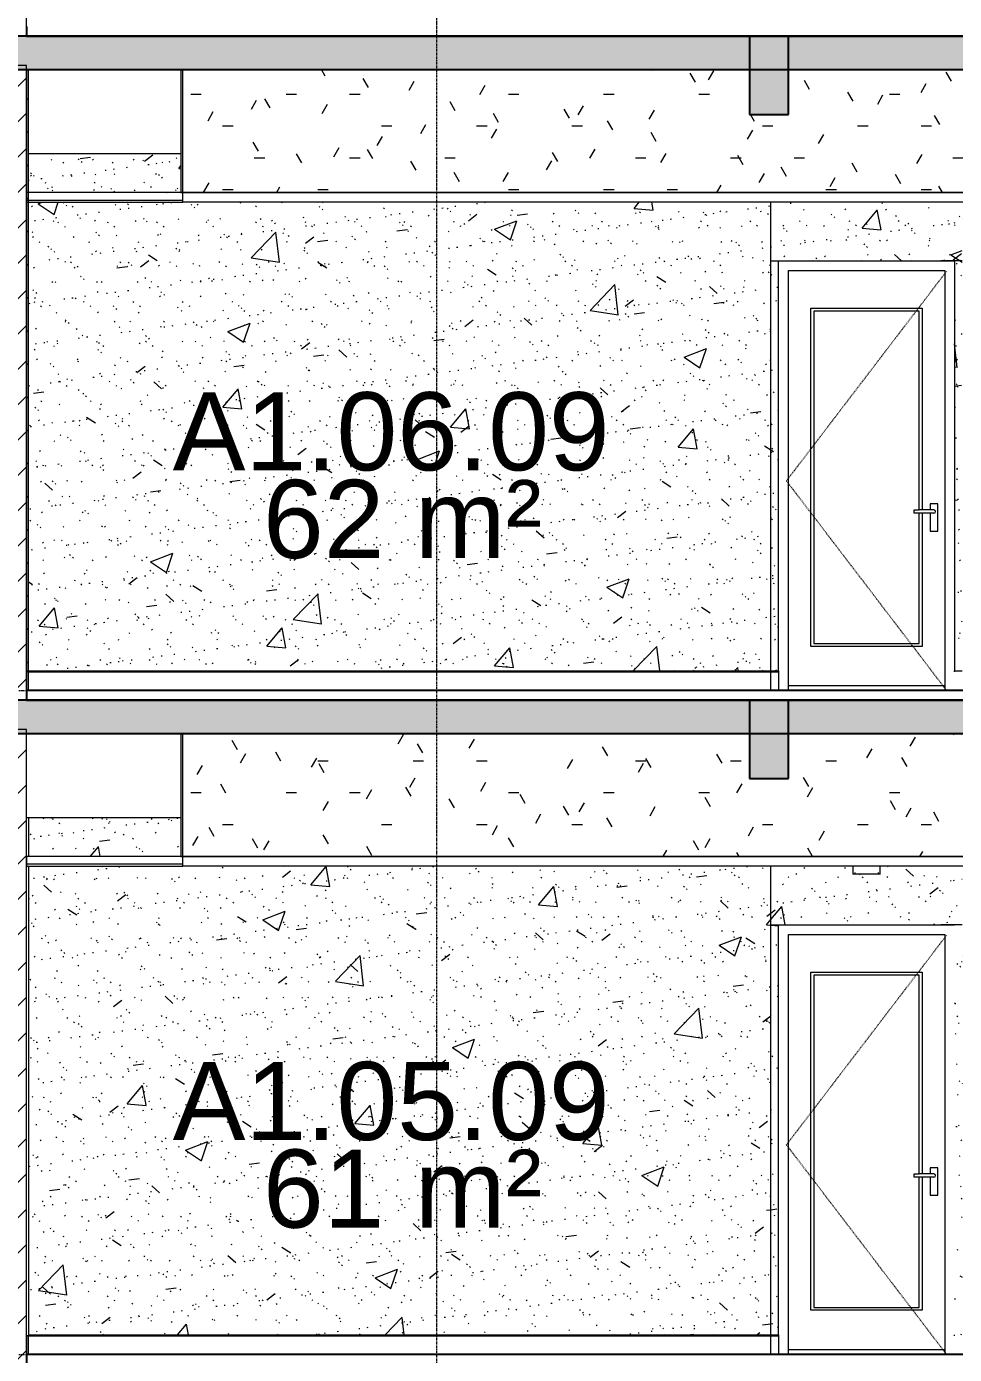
# Model space of a CAD drawing. Header units: millimetres. Extents: x 25061 to 259291, y -8723 to 35400.
# Drawn here: x 46753 to 51503, y 15800 to 22600 of the extents above; entities that cross this region are included whole.
import ezdxf

# ---------------------------------------------------------------- set-up
doc = ezdxf.new("R2010")
doc.units = ezdxf.units.MM
for name, pattern in [('Centre', [31.75, 6.35, -4.7625, 15.875, -4.7625]), ('Dash', [6.35, 3.175, -3.175]), ('Grid Line', [22.225, 12.7, -3.175, 3.175, -3.175])]:
    doc.linetypes.add(name, pattern=pattern)
for name, color, linetype, lineweight in [('0-1', 7, 'Continuous', 5), ('A-AREA-IDEN', 2, 'Continuous', 9), ('A-CLNG', 13, 'Continuous', 9), ('A-CLNG-1', 250, 'Continuous', 18), ('A-CLNG-2', 7, 'Continuous', 9), ('A-CLNG-PATT-1', 7, 'Continuous', 9), ('A-CLNG-PATT-2', 9, 'Continuous', 9), ('A-DETL-GENF-HDLN-1', 7, 'Dash', 9), ('A-DOOR', 31, 'Continuous', 9), ('A-DOOR-1', 7, 'Continuous', 9), ('A-FLOR-1', 10, 'Continuous', 25), ('A-FLOR-HRAL-1', 253, 'Continuous', 9), ('A-FLOR-LEVL-2', 51, 'Centre', 9), ('A-FLOR-PATT-1', 7, 'Continuous', 9), ('A-WALL-1', 113, 'Continuous', 18), ('A-WALL-PATT-1', 7, 'Continuous', 9), ('A-WALL-PATT-2', 9, 'Continuous', 9), ('A-WALL-PATT-4', 111, 'Continuous', 9), ('E-LITE-EQPM', 33, 'Continuous', 9), ('E-LITE-EQPM-1', 7, 'Continuous', 9), ('I-WALL-1', 250, 'Continuous', 18), ('I-WALL-2', 7, 'Continuous', 9), ('S-BEAM-1', 12, 'Continuous', 5), ('S-BEAM-2', 10, 'Continuous', 25), ('S-BEAM-3', 7, 'Continuous', 9), ('S-GRID-1', 1, 'Grid Line', 9)]:
    doc.layers.add(name, color=color, linetype=linetype, lineweight=lineweight)
doc.styles.add('Arial', font='arial.ttf', dxfattribs={"height": 400})
pattern_1 = [(50, (81080.3, 14125), (1165.978, -102.01), [121.92, -1341.12]), (355, (81080.3, 14125), (-225.554, 1222.763), [97.536, -1072.896]), (100.451, (81177.5, 14116.5), (940.433, 1120.746), [103.616, -1139.776]), (46.184, (81080.3, 14450.1), (1734.906, -269.074), [182.88, -2011.68]), (96.636, (81224.9, 14427.7), (1519.38, 1583.54), [155.42, -1709.665]), (351.184, (81080.3, 14450.1), (1519.39, 1583.52), [146.3, -1609.34]), (21, (81242.9, 14368.8), (970.332, -654.498), [121.92, -1341.12]), (326, (81242.9, 14368.8), (395.533, 1178.804), [97.536, -1072.896]), (71.451, (81323.7, 14314.3), (1365.87, 524.296), [103.616, -1139.776]), (37.5, (81080.3, 14125), (19.767, 541.1527), [53.645, -1006.246, 53.645, -1035.507, -1076.96]), (37.5, (81080.3, 14125), (19.767, 541.1527), [-2149.043, 53.645, -1023.315]), (7.5, (81080.3, 14125), (427.646, 641.156), [53.645, -567.334, 53.645, -981.862, -410.464]), (7.5, (81080.3, 14125), (427.646, 641.156), [-1656.486, 53.645, -356.82]), (327.5, (80717.8, 14125), (867.782, -36.665), [53.645, -352.755, 53.645, -1214.323, -1682.496]), (327.5, (80717.8, 14125), (867.782, -36.665), [-1674.368, 53.645, -1628.85]), (317.5, (80555.2, 14125), (948.028, 162.73), [53.645, -474.675, 53.645, -788.416, -1194.816]), (317.5, (80555.2, 14125), (948.028, 162.73), [-1370.38, 53.645, -1141.17])]
pattern_2 = [(37.5, (81080.3, 14125), (-5.1206, 156.61216), [5.364, -118.181, 5.364, -132.812, -132.08]), (37.5, (81080.3, 14125), (-5.1206, 156.61216), [-261.722, 5.364, -126.716]), (7.5, (81080.3, 14125), (143.847, 229.3842), [5.364, -61.285, 5.364, -105.989, -42.672]), (7.5, (81080.3, 14125), (143.847, 229.3842), [-178.003, 5.364, -37.308]), (327.5, (80980.33, 14125), (253.1176, 0.4601), [5.364, -35.276, 5.364, -140.94, -191.008]), (327.5, (80980.33, 14125), (253.1176, 0.4601), [-186.944, 5.364, -185.644]), (317.5, (80980.33, 14125), (244.3381, 71.3376), [5.364, -14.956, 5.364, -90.546, -109.728]), (317.5, (80980.33, 14125), (244.3381, 71.3376), [-116.23, 5.364, -104.364])]
pattern_3 = [(0, (81080.3, 14125), (1300.48, 325.12), [53.645, -921.715, 53.645, -6123.635]), (0, (81080.3, 14125), (1300.48, 325.12), [-1029.005, -921.715, 53.645, -1897.075, -3251.2]), (0, (81080.3, 14125), (1300.48, 325.12), [-3901.44, 53.645, -921.715, 53.645, -2222.195]), (0, (81080.3, 14125), (1300.48, 325.12), [-4930.445, -596.595, 53.645, -1571.955]), (120, (81567.98, 14287.56), (-931.8022, 963.6887), [53.645, -921.715, -6177.28]), (120, (81567.98, 14287.56), (-931.8022, 963.6887), [-975.36, 53.645, -921.715, -5201.92]), (120, (81567.98, 14287.56), (-931.8022, 963.6887), [-1950.72, 53.645, -1897.075, -3251.2]), (120, (81567.98, 14287.56), (-931.8022, 963.6887), [-3901.44, 53.645, -921.715, -2275.84]), (120, (81567.98, 14287.56), (-931.8022, 963.6887), [-4876.8, 53.645, -596.595, -1625.6]), (120, (81567.98, 14287.56), (-931.8022, 963.6887), [-5527.04, 53.645, -1571.955]), (240, (81730.54, 14937.8), (-368.6778, -1288.8087), [53.645, -921.715, -6177.28]), (240, (81730.54, 14937.8), (-368.6778, -1288.8087), [-975.36, 53.645, -921.715, -5201.92]), (240, (81730.54, 14937.8), (-368.6778, -1288.8087), [-1950.72, 53.645, -1897.075, -3251.2]), (240, (81730.54, 14937.8), (-368.6778, -1288.8087), [-3901.44, 53.645, -921.715, -2275.84]), (240, (81730.54, 14937.8), (-368.6778, -1288.8087), [-4876.8, 53.645, -596.595, -1625.6]), (240, (81730.54, 14937.8), (-368.6778, -1288.8087), [-5527.04, 53.645, -1571.955])]
pattern_4 = [(0, (81080.3, 14125), (650.24, 162.56), [53.645, -434.035, 53.645, -434.035, -2600.96]), (0, (81080.3, 14125), (650.24, 162.56), [-975.36, 53.645, -921.715, 53.645, -434.035, -1137.92]), (0, (81080.3, 14125), (650.24, 162.56), [-2438.4, 53.645, -271.475, 53.645, -759.155]), (120, (81324.14, 14206.28), (-465.9011, 481.84436), [53.645, -434.035, 53.645, -3034.995]), (120, (81324.14, 14206.28), (-465.9011, 481.84436), [-541.325, -434.035, 53.645, -921.715, -1625.6]), (120, (81324.14, 14206.28), (-465.9011, 481.84436), [-1950.72, 53.645, -434.035, 53.645, -1084.275]), (120, (81324.14, 14206.28), (-465.9011, 481.84436), [-2492.045, -271.475, 53.645, -759.155]), (240, (81405.42, 14531.4), (-184.3389, -644.40436), [53.645, -434.035, 53.645, -3034.995]), (240, (81405.42, 14531.4), (-184.3389, -644.40436), [-541.325, -434.035, 53.645, -921.715, -1625.6]), (240, (81405.42, 14531.4), (-184.3389, -644.40436), [-1950.72, 53.645, -434.035, 53.645, -1084.275]), (240, (81405.42, 14531.4), (-184.3389, -644.40436), [-2492.045, -271.475, 53.645, -759.155])]
pattern_5 = [(45, (81080.3, 14125), (-90.50967, 90.50967), [])]

# ---------------------------------------------------------------- blocks, each defined once
blk = doc.blocks.new('NCV_TKTC_KET CAU_rvt-1-TKCS_MẶT CẮT 1')
at = {"layer": 'A-FLOR-PATT-1'}
h = blk.add_hatch(color=256, dxfattribs=at)
h.paths.add_polyline_path([(127252.4, 22380), (127252.4, 22550), (118852.4, 22550), (118852.4, 22380), (126740, 22380)])
h.paths.add_polyline_path([(33652.6, 22380), (42052.6, 22380), (42052.6, 22550), (33652.6, 22550)])
h.paths.add_polyline_path([(114352.4, 22380), (114352.4, 22550), (105952.4, 22550), (105952.4, 22380), (113942, 22380)])
h.paths.add_polyline_path([(46552.6, 22380), (54952.6, 22380), (54952.6, 22550), (46552.6, 22550)])
h = blk.add_hatch(color=256, dxfattribs=at)
h.paths.add_polyline_path([(127252.4, 18980), (127252.4, 19150), (118852.4, 19150), (118852.4, 18980), (126740, 18980)])
h.paths.add_polyline_path([(33652.6, 18980), (42052.6, 18980), (42052.6, 19150), (33652.6, 19150)])
h.paths.add_polyline_path([(114352.4, 18980), (114352.4, 19150), (105952.4, 19150), (105952.4, 18980), (113942, 18980)])
h.paths.add_polyline_path([(46552.6, 18980), (54952.6, 18980), (54952.6, 19150), (46552.6, 19150)])
at = {"layer": 'S-BEAM-1'}
for points in [[(50652.6, 22150), (50652.6, 22550), (50452.6, 22550), (50452.6, 22150)], [(50652.6, 18750), (50652.6, 19150), (50452.6, 19150), (50452.6, 18750)]]:
    blk.add_hatch(color=256, dxfattribs=at).paths.add_polyline_path(points)
at = {"layer": 'A-FLOR-1'}
for p, q in [((54952.6, 22550), (46552.6, 22550)), ((46552.6, 22380), (54952.6, 22380)), ((54952.6, 19150), (46552.6, 19150)), ((46552.6, 18980), (54952.6, 18980))]:
    blk.add_line(p, q, dxfattribs=at)
at = {"layer": 'S-BEAM-2'}
for p, q in [((50652.6, 22550), (50452.6, 22550)), ((50452.6, 22550), (50452.6, 22150)), ((50652.6, 22150), (50652.6, 22550)), ((50452.6, 22150), (50652.6, 22150)), ((50652.6, 19150), (50452.6, 19150)), ((50452.6, 19150), (50452.6, 18750)), ((50652.6, 18750), (50652.6, 19150)), ((50452.6, 18750), (50652.6, 18750))]:
    blk.add_line(p, q, dxfattribs=at)
at = {"layer": 'S-BEAM-3'}
for p, q in [((46762.6, 21950), (47542.6, 21950)), ((46752.9, 18550), (47542.6, 18550))]:
    blk.add_line(p, q, dxfattribs=at)
blk = doc.blocks.new('NCV_TKTC_TANG 6 - 8_rvt-1-TKCS_MẶT CẮT 1')
at = {"layer": 'A-FLOR-1'}
for p, q in [((46752.6, 22600), (46752.6, 22550)), ((46752.6, 22550), (53552.6, 22550))]:
    blk.add_line(p, q, dxfattribs=at)
blk = doc.blocks.new('DOOR_CW_01 CANH MO-PANEL KINH - DIG_02-800x2200-CỬA NHÔM KÍNH-401063-TKCS_MẶT CẮT 1')
at = {"layer": 'A-DOOR-1'}
for p, q in [((122862.7, 7800), (122972.7, 7800)), ((122752.7, 5700), (122752.7, 5695)), ((122752.7, 5700), (122752.7, 5695)), ((122752.7, 5700), (122752.7, 5695)), ((122792.7, 5695), (122792.7, 5700)), ((122852.7, 5695), (122852.7, 5700)), ((122852.7, 5695), (122852.7, 5700)), ((122852.7, 5700), (122852.7, 5695))]:
    blk.add_line(p, q, dxfattribs=at)
blk = doc.blocks.new('DOOR_CW_01 CANH MO-PANEL KINH - DIW_01-900x2200-CỬA GỖ VÂN LAMINATE-553375-TKCS_MẶT CẮT 1')
at = {"layer": 'A-DOOR-1'}
for p, q in [((123842.7, 7800), (123732.7, 7800)), ((123852.7, 5695), (123852.7, 5700)), ((123852.7, 5695), (123852.7, 5700)), ((123852.7, 5695), (123852.7, 5700)), ((123912.7, 5695), (123912.7, 5700)), ((123952.7, 5700), (123952.7, 5695)), ((123952.7, 5700), (123952.7, 5695)), ((123952.7, 5695), (123952.7, 5700))]:
    blk.add_line(p, q, dxfattribs=at)
blk = doc.blocks.new('DOOR_CW_01 CANH MO-PANEL KINH - DIG_01-900x2200-CỬA NHÔM KÍNH-901226-TKCS_MẶT CẮT 1')
at = {"layer": 'A-DETL-GENF-HDLN-1'}
for p, q in [((122942.7, 6673.5), (123762.7, 7747)), ((123762.7, 5600), (122942.7, 6673.5))]:
    blk.add_line(p, q, dxfattribs=at)
at = {"layer": 'A-DOOR-1'}
for p, q in [((122952.7, 5600), (122952.7, 7750)), ((122952.7, 7750), (123752.7, 7750)), ((123752.7, 7750), (123752.7, 5600)), ((123067.7, 7558), (123637.7, 7558)), ((123067.7, 5826), (123067.7, 7558)), ((123637.7, 7558), (123637.7, 6524.5)), ((123622.7, 7543), (123082.7, 7543)), ((123082.7, 7543), (123082.7, 5841)), ((123622.7, 6524.5), (123622.7, 7543)), ((123677.9, 6556), (123677.9, 6524.5)), ((123717.5, 6556), (123677.9, 6556)), ((123717.5, 6416), (123717.5, 6556)), ((123596.9, 6524.5), (123622.7, 6524.5)), ((123596.9, 6507.5), (123596.9, 6524.5)), ((123622.7, 6507.5), (123596.9, 6507.5)), ((123697.7, 6524.5), (123622.7, 6524.5)), ((123622.7, 5841), (123622.7, 6507.5)), ((123697.7, 6507.5), (123622.7, 6507.5)), ((123637.7, 6507.5), (123637.7, 5826)), ((123677.9, 6507.5), (123677.9, 6416)), ((123677.9, 6416), (123717.5, 6416)), ((123637.7, 5826), (123067.7, 5826)), ((123082.7, 5841), (123622.7, 5841)), ((122902.7, 5700), (122902.7, 5695)), ((123802.7, 5695), (123802.7, 5700)), ((122952.7, 5626), (123752.7, 5626))]:
    blk.add_line(p, q, dxfattribs=at)
for start, end in [(0, 90), (270, 360)]:
    blk.add_arc((123697.7, 6516), 8.5, start, end, dxfattribs=at)
blk = doc.blocks.new('Railing - Railing-951700-TKCS_MẶT CẮT 1')
at = {"layer": 'A-FLOR-HRAL-1'}
for p, q in [((46762.564287, 22695), (46752.564287, 22695)), ((46752.564287, 22695), (46752.564287, 22600)), ((46762.564287, 22600), (46762.564287, 22695)), ((46762.564287, 22695), (50562.564287, 22695)), ((50562.564287, 22600), (50562.564287, 22695)), ((46752.564287, 22600), (46762.564287, 22600))]:
    blk.add_line(p, q, dxfattribs=at)
blk = doc.blocks.new('Railing - Railing-910734-TKCS_MẶT CẮT 1')
at = {"layer": 'A-FLOR-HRAL-1'}
for p, q in [((50562.564287, 5695), (50602.564287, 5695)), ((50602.564287, 5695), (50602.564287, 5600))]:
    blk.add_line(p, q, dxfattribs=at)
blk = doc.blocks.new('CL_01-VÁCH DỰNG THẠCH CAO CĂN HỘ LOẠI 1-5A3 - CL_01-VÁCH DỰNG THẠCH CAO CĂN HỘ LOẠI 1A-5-V104-TKCS_MẶT CẮT 1')
at = {"layer": 'A-CLNG-PATT-1'}
h = blk.add_hatch(dxfattribs=at)
h.set_pattern_fill('FP_7', color=256, style=0, pattern_type=2)
h.set_pattern_definition(pattern_3)
h.paths.add_polyline_path([(47552.6, 21750), (47552.6, 22380), (47542.6, 22380), (47542.6, 21750)])
h.paths.add_polyline_path([(53152.7, 21750), (53162.7, 21750), (53162.7, 22380), (53152.7, 22380), (53152.7, 21914.9)])
at = {"layer": 'A-CLNG-PATT-2'}
h = blk.add_hatch(dxfattribs=at)
h.set_pattern_fill('FP_1', color=256, style=0, pattern_type=2)
h.set_pattern_definition(pattern_4)
h.paths.add_polyline_path([(47552.6, 21750), (53152.7, 21750), (53151.9, 22380), (50652.6, 22380), (50652.6, 22150), (50452.6, 22150), (50452.6, 22380), (47552.6, 22380), (47552.6, 21914.9)])
at = {"layer": 'A-CLNG-1'}
for p, q in [((47552.6, 22380), (47542.6, 22380)), ((47542.6, 22380), (47542.6, 21750)), ((47552.6, 21750), (47552.6, 22380)), ((53162.7, 22380), (53152.7, 22380)), ((53152.7, 22380), (53152.7, 21750)), ((53162.7, 21750), (53162.7, 22380)), ((47542.6, 21750), (47552.6, 21750)), ((53152.7, 21750), (53162.7, 21750))]:
    blk.add_line(p, q, dxfattribs=at)
at = {"layer": 'A-CLNG-2'}
blk.add_line((53152.7, 21750), (47552.6, 21750), dxfattribs=at)
blk = doc.blocks.new('NCV_TKTC_TANG 6 - 8_rvt-3-TKCS_MẶT CẮT 1')
at = {"layer": 'A-WALL-PATT-1'}
h = blk.add_hatch(dxfattribs=at)
h.set_pattern_fill('FP_3', color=256, style=0, pattern_type=2)
h.set_pattern_definition([(45, (81080.3, 14125), (-84.8528, 84.8528), [])])
h.paths.add_polyline_path([(46762.6, 19300), (46762.6, 22380), (46752.6, 22380), (46752.9, 19300)])
at = {"layer": 'A-WALL-PATT-2'}
h = blk.add_hatch(dxfattribs=at)
h.set_pattern_fill('FP_4', color=256, style=0, pattern_type=2)
h.set_pattern_definition(pattern_1)
h.paths.add_polyline_path([(46762.6, 19300), (50562.6, 19300), (50562.6, 21700), (46762.6, 21700), (46762.6, 19482)])
h.paths.add_polyline_path([(47542.6, 21750), (47542.6, 21950), (46762.6, 21950), (46762.6, 21750)])
h = blk.add_hatch(dxfattribs=at)
h.set_pattern_fill('FP_5', color=256, style=0, pattern_type=2)
h.set_pattern_definition(pattern_2)
h.paths.add_polyline_path([(46762.6, 19300), (50562.6, 19300), (50562.6, 21700), (46762.6, 21700), (46762.6, 19482)])
h.paths.add_polyline_path([(47542.6, 21750), (47542.6, 21950), (46762.6, 21950), (46762.6, 21750)])
h = blk.add_hatch(dxfattribs=at)
h.set_pattern_fill('FP_4', color=256, style=0, pattern_type=2)
h.set_pattern_definition(pattern_1)
h.paths.add_polyline_path([(50602.6, 19300), (50602.6, 21400), (51502.6, 21400), (51502.6, 19300), (51542.6, 19300), (51542.6, 21700), (50562.6, 21700), (50562.6, 19300)])
h = blk.add_hatch(dxfattribs=at)
h.set_pattern_fill('FP_5', color=256, style=0, pattern_type=2)
h.set_pattern_definition(pattern_2)
h.paths.add_polyline_path([(50602.6, 19300), (50602.6, 21400), (51502.6, 21400), (51502.6, 19300), (51542.6, 19300), (51542.6, 21700), (50562.6, 21700), (50562.6, 19300)])
at = {"layer": 'A-CLNG-1'}
for p, q in [((47552.6, 21750), (46752.6, 21750)), ((46752.6, 21750), (46752.6, 21700)), ((46752.6, 21700), (47552.6, 21700)), ((47552.6, 21700), (47552.6, 21750))]:
    blk.add_line(p, q, dxfattribs=at)
at = {"layer": 'A-CLNG-2'}
for p, q in [((47552.6, 21710), (46752.6, 21710)), ((47552.6, 21750), (53152.6, 21750)), ((53152.6, 21700), (47552.6, 21700))]:
    blk.add_line(p, q, dxfattribs=at)
at = {"layer": 'A-FLOR-1'}
for p, q in [((53552.6, 19200), (46752.6, 19200)), ((46752.6, 19200), (46752.6, 19150)), ((46752.6, 19150), (53552.6, 19150))]:
    blk.add_line(p, q, dxfattribs=at)
at = {"layer": 'I-WALL-1'}
for p, q in [((46762.6, 22380), (46752.6, 22380)), ((46752.6, 22380), (46752.6, 19300)), ((46762.6, 19300), (46762.6, 22380)), ((46752.6, 19300), (46762.6, 19300))]:
    blk.add_line(p, q, dxfattribs=at)
at = {"layer": 'I-WALL-2'}
for p, q in [((50562.6, 19300), (50562.6, 21700)), ((50602.6, 19300), (50602.6, 21400)), ((50602.6, 21400), (51502.6, 21400)), ((51502.6, 21400), (51502.6, 19300)), ((46762.6, 19300), (50562.6, 19300)), ((50562.6, 19300), (50602.6, 19300)), ((51502.6, 19300), (51542.6, 19300))]:
    blk.add_line(p, q, dxfattribs=at)
at = {"layer": ''}
for name, p in [('Railing - Railing-951700-TKCS_MẶT CẮT 1', (0, -3400)), ('Railing - Railing-910734-TKCS_MẶT CẮT 1', (0, 13600))]:
    blk.add_blockref(name, p, dxfattribs=at)
at = {"layer": 'A-CLNG'}
blk.add_blockref('CL_01-VÁCH DỰNG THẠCH CAO CĂN HỘ LOẠI 1-5A3 - CL_01-VÁCH DỰNG THẠCH CAO CĂN HỘ LOẠI 1A-5-V104-TKCS_MẶT CẮT 1', (0, 0), dxfattribs=at)
at = {"layer": 'A-DOOR'}
for name in ['DOOR_CW_01 CANH MO-PANEL KINH - DIG_02-800x2200-CỬA NHÔM KÍNH-401063-TKCS_MẶT CẮT 1', 'DOOR_CW_01 CANH MO-PANEL KINH - DIW_01-900x2200-CỬA GỖ VÂN LAMINATE-553375-TKCS_MẶT CẮT 1', 'DOOR_CW_01 CANH MO-PANEL KINH - DIG_01-900x2200-CỬA NHÔM KÍNH-901226-TKCS_MẶT CẮT 1']:
    blk.add_blockref(name, (-72300.1, 13600), dxfattribs=at)
blk = doc.blocks.new('LIC_09 - ĐÈN LED DOWNLIGHT ÂM TRẦN_ P_9W - 6000K - LIC_09 - ĐÈN LED DOWNLIGHT ÂM TRẦN_ P_9W_ ÁNH SÁNG TRẮNG 6000K-517041-TKCS_MẶT CẮT 1')
at = {"layer": 'E-LITE-EQPM-1'}
for p, q in [((123283.1, 8100), (123283.1, 8060)), ((123423.1, 8060), (123423.1, 8100)), ((123424.4, 8060), (123281.7, 8060)), ((123353.1, 8060), (123283.1, 8060)), ((123293.1, 8068), (123293.1, 8065)), ((123423.1, 8060), (123353.1, 8060)), ((123413.1, 8065), (123413.1, 8068))]:
    blk.add_line(p, q, dxfattribs=at)
blk = doc.blocks.new('Railing - Railing-951479-TKCS_MẶT CẮT 1')
at = {"layer": 'A-FLOR-HRAL-1'}
for p, q in [((46762.564287, 15895), (46752.564287, 15895)), ((46752.564287, 15895), (46752.564287, 15800)), ((46762.564287, 15800), (46762.564287, 15895)), ((46762.564287, 15895), (50562.564287, 15895)), ((50562.564287, 15800), (50562.564287, 15895)), ((46752.564287, 15800), (46762.564287, 15800))]:
    blk.add_line(p, q, dxfattribs=at)
blk = doc.blocks.new('CL_01-VÁCH DỰNG THẠCH CAO CĂN HỘ LOẠI 1-5A3 - CL_01-VÁCH DỰNG THẠCH CAO CĂN HỘ LOẠI 1A-5-V108-TKCS_MẶT CẮT 1')
at = {"layer": 'A-CLNG-PATT-1'}
h = blk.add_hatch(dxfattribs=at)
h.set_pattern_fill('FP_7', color=256, style=0, pattern_type=2)
h.set_pattern_definition(pattern_3)
h.paths.add_polyline_path([(47542.6, 18350), (47552.6, 18350), (47552.6, 18980), (47542.6, 18980)])
h.paths.add_polyline_path([(53162.7, 18350), (53162.7, 18980), (53152.7, 18980), (53152.7, 18350)])
at = {"layer": 'A-CLNG-PATT-2'}
h = blk.add_hatch(dxfattribs=at)
h.set_pattern_fill('FP_1', color=256, style=0, pattern_type=2)
h.set_pattern_definition(pattern_4)
h.paths.add_polyline_path([(50452.6, 18350), (53152.7, 18350), (53151.9, 18980), (50652.6, 18980), (50652.6, 18750), (50452.6, 18750), (50452.6, 18980), (47552.6, 18980), (47552.6, 18350), (49952.4, 18350)])
at = {"layer": 'A-CLNG-1'}
for p, q in [((47552.6, 18980), (47542.6, 18980)), ((47542.6, 18980), (47542.6, 18350)), ((47552.6, 18350), (47552.6, 18980)), ((53162.7, 18980), (53152.7, 18980)), ((53152.7, 18980), (53152.7, 18350)), ((53162.7, 18350), (53162.7, 18980)), ((47542.6, 18350), (47552.6, 18350)), ((53152.7, 18350), (53162.7, 18350))]:
    blk.add_line(p, q, dxfattribs=at)
at = {"layer": 'A-CLNG-2'}
blk.add_line((53152.7, 18350), (47552.6, 18350), dxfattribs=at)
blk = doc.blocks.new('NCV_TKTC_TANG 5_rvt-1-TKCS_MẶT CẮT 1')
at = {"layer": 'A-WALL-PATT-2'}
h = blk.add_hatch(dxfattribs=at)
h.set_pattern_fill('FP_4', color=256, style=0, pattern_type=2)
h.set_pattern_definition(pattern_1)
h.paths.add_polyline_path([(46762.6, 15900), (50562.6, 15900), (50562.6, 18300), (46762.6, 18300), (46762.6, 17049.2)])
h.paths.add_polyline_path([(46762.6, 18350), (47542.6, 18350), (47542.6, 18550), (46762.6, 18550)])
h = blk.add_hatch(dxfattribs=at)
h.set_pattern_fill('FP_5', color=256, style=0, pattern_type=2)
h.set_pattern_definition(pattern_2)
h.paths.add_polyline_path([(46762.6, 15900), (50562.6, 15900), (50562.6, 18300), (46762.6, 18300), (46762.6, 17049.2)])
h.paths.add_polyline_path([(46762.6, 18350), (47542.6, 18350), (47542.6, 18550), (46762.6, 18550)])
h = blk.add_hatch(dxfattribs=at)
h.set_pattern_fill('FP_4', color=256, style=0, pattern_type=2)
h.set_pattern_definition(pattern_1)
h.paths.add_polyline_path([(50602.6, 15900), (50602.6, 18000), (51502.6, 18000), (51502.6, 15900), (51542.6, 15900), (51542.6, 18300), (51122.9, 18300), (51122.9, 18260), (50982.9, 18260), (50982.9, 18300), (50562.6, 18300), (50562.6, 15900)])
h = blk.add_hatch(dxfattribs=at)
h.set_pattern_fill('FP_5', color=256, style=0, pattern_type=2)
h.set_pattern_definition(pattern_2)
h.paths.add_polyline_path([(50602.6, 15900), (50602.6, 18000), (51502.6, 18000), (51502.6, 15900), (51542.6, 15900), (51542.6, 18300), (51122.9, 18300), (51122.9, 18260), (50982.9, 18260), (50982.9, 18300), (50562.6, 18300), (50562.6, 15900)])
at = {"layer": 'A-CLNG-1'}
for p, q in [((47552.6, 18350), (46752.6, 18350)), ((46752.6, 18350), (46752.6, 18300)), ((46752.6, 18300), (47552.6, 18300)), ((47552.6, 18300), (47552.6, 18350))]:
    blk.add_line(p, q, dxfattribs=at)
at = {"layer": 'A-CLNG-2'}
for p, q in [((47552.6, 18310), (46752.6, 18310)), ((47552.6, 18350), (53152.6, 18350)), ((53152.6, 18300), (47552.6, 18300))]:
    blk.add_line(p, q, dxfattribs=at)
at = {"layer": 'A-FLOR-1'}
for p, q in [((53552.6, 15800), (46752.6, 15800)), ((46752.6, 15800), (46752.6, 15750))]:
    blk.add_line(p, q, dxfattribs=at)
at = {"layer": 'I-WALL-2'}
for p, q in [((46762.6, 18550), (46762.6, 18350)), ((46762.6, 18300.1), (46762.6, 15900)), ((50562.6, 15900), (50562.6, 18300)), ((50602.6, 15900), (50602.6, 18000)), ((50602.6, 18000), (51502.6, 18000)), ((46762.6, 15900), (50562.6, 15900)), ((50562.6, 15900), (50602.6, 15900))]:
    blk.add_line(p, q, dxfattribs=at)
at = {"layer": ''}
for name, p in [('Railing - Railing-951479-TKCS_MẶT CẮT 1', (0, 0)), ('Railing - Railing-910734-TKCS_MẶT CẮT 1', (0, 10200))]:
    blk.add_blockref(name, p, dxfattribs=at)
at = {"layer": 'A-CLNG'}
blk.add_blockref('CL_01-VÁCH DỰNG THẠCH CAO CĂN HỘ LOẠI 1-5A3 - CL_01-VÁCH DỰNG THẠCH CAO CĂN HỘ LOẠI 1A-5-V108-TKCS_MẶT CẮT 1', (0, 0), dxfattribs=at)
at = {"layer": 'A-DOOR'}
for name in ['DOOR_CW_01 CANH MO-PANEL KINH - DIG_02-800x2200-CỬA NHÔM KÍNH-401063-TKCS_MẶT CẮT 1', 'DOOR_CW_01 CANH MO-PANEL KINH - DIW_01-900x2200-CỬA GỖ VÂN LAMINATE-553375-TKCS_MẶT CẮT 1', 'DOOR_CW_01 CANH MO-PANEL KINH - DIG_01-900x2200-CỬA NHÔM KÍNH-901226-TKCS_MẶT CẮT 1']:
    blk.add_blockref(name, (-72300.1, 10200), dxfattribs=at)
at = {"layer": 'E-LITE-EQPM'}
blk.add_blockref('LIC_09 - ĐÈN LED DOWNLIGHT ÂM TRẦN_ P_9W - 6000K - LIC_09 - ĐÈN LED DOWNLIGHT ÂM TRẦN_ P_9W_ ÁNH SÁNG TRẮNG 6000K-517041-TKCS_MẶT CẮT 1', (-72300.1, 10200), dxfattribs=at)

msp = doc.modelspace()

# ---------------------------------------------------------------- hatches: boundary and pattern name
at = {"layer": 'A-WALL-PATT-4'}
h = msp.add_hatch(dxfattribs=at)
h.set_pattern_fill('FP_8', color=256, style=0, pattern_type=2)
h.set_pattern_definition(pattern_5)
h.paths.add_polyline_path([(46552.6, 22550), (46752.6, 22550), (46752.6, 25800), (46552.6, 25800), (46552.6, 23131.4)])
h = msp.add_hatch(dxfattribs=at)
h.set_pattern_fill('FP_8', color=256, style=0, pattern_type=2)
h.set_pattern_definition(pattern_5)
h.paths.add_polyline_path([(46752.6, 19150), (46752.6, 22400), (46552.6, 22400), (46552.6, 19150)])
h = msp.add_hatch(dxfattribs=at)
h.set_pattern_fill('FP_8', color=256, style=0, pattern_type=2)
h.set_pattern_definition(pattern_5)
h.paths.add_polyline_path([(46552.6, 15750), (46752.6, 15750), (46752.6, 19000), (46552.6, 19000), (46552.6, 15832.7)])

# ---------------------------------------------------------------- linework, layer by layer
at = {"layer": 'A-FLOR-LEVL-2'}
for p, q in [((25061.1, 19200), (134152.6, 19200)), ((25061.1, 15800), (134152.6, 15800))]:
    msp.add_line(p, q, dxfattribs=at)
at = {"layer": 'A-WALL-1'}
for p, q in [((46752.6, 22550), (46752.6, 25800)), ((46552.6, 22550), (46752.6, 22550)), ((46752.6, 22400), (46552.6, 22400)), ((46752.6, 19150), (46752.6, 22400)), ((46552.6, 19150), (46752.6, 19150)), ((46752.6, 19000), (46552.6, 19000)), ((46752.6, 15750), (46752.6, 19000))]:
    msp.add_line(p, q, dxfattribs=at)
at = {"layer": 'S-GRID-1'}
msp.add_line((48852.6, -3283.1), (48852.6, 30285.9), dxfattribs=at)

# ---------------------------------------------------------------- block references
at = {"layer": '0-1'}
for name in ['NCV_TKTC_KET CAU_rvt-1-TKCS_MẶT CẮT 1', 'NCV_TKTC_TANG 6 - 8_rvt-1-TKCS_MẶT CẮT 1', 'NCV_TKTC_TANG 6 - 8_rvt-3-TKCS_MẶT CẮT 1', 'NCV_TKTC_TANG 5_rvt-1-TKCS_MẶT CẮT 1']:
    msp.add_blockref(name, (0, 0), dxfattribs=at)

# ---------------------------------------------------------------- texts
at = {"layer": 'A-AREA-IDEN', "char_height": 400, "line_spacing_factor": 0.936439, "style": 'Arial'}
for s, insert, width, attachment_point in [('\\pt8,16,24,32,40,48,56,64,72,80,88,96,104,112,120,128,136,144,152,160,168,176,184,192,200,208,216,224,232,240,248,256;A1.06.09', (48619, 20321.6), 2233.6, 8), ('\\pt8,16,24,32,40,48,56,64,72,80,88,96,104,112,120,128,136,144,152,160,168,176,184,192,200,208,216,224,232,240,248,256;62 m²', (48677, 20075.7), 1449.6, 5), ('\\pt8,16,24,32,40,48,56,64,72,80,88,96,104,112,120,128,136,144,152,160,168,176,184,192,200,208,216,224,232,240,248,256;A1.05.09', (48619, 16892.3), 2233.6, 8), ('\\pt8,16,24,32,40,48,56,64,72,80,88,96,104,112,120,128,136,144,152,160,168,176,184,192,200,208,216,224,232,240,248,256;61 m²', (48677, 16646.5), 1449.6, 5)]:
    msp.add_mtext(s, dxfattribs=dict(at, insert=insert, width=width, attachment_point=attachment_point))

doc.saveas('drawing.dxf')
